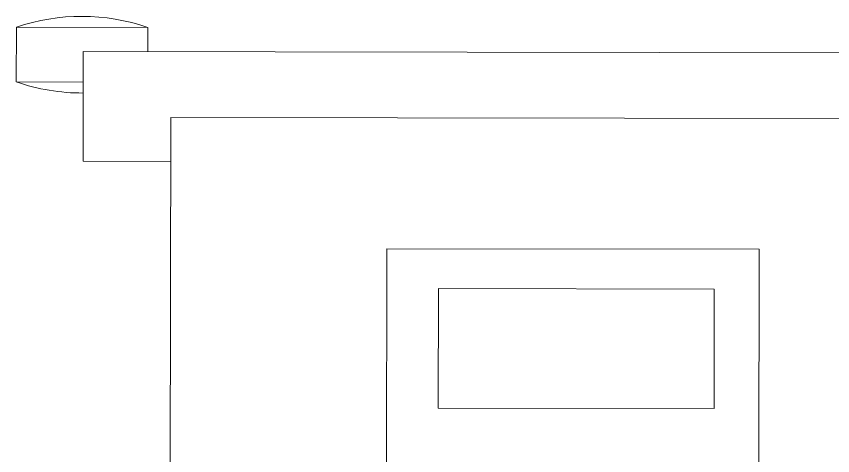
# Model space of a CAD drawing. Header units: millimetres. Extents: x -2143172 to 5255, y -610845 to 279739.
# Drawn here: x -1069649.8 to -1069277, y -593617 to -593416.5 of the extents above; entities that cross this region are included whole.
import ezdxf

# ---------------------------------------------------------------- set-up
doc = ezdxf.new("R2010")
doc.units = ezdxf.units.MM
doc.header["$LTSCALE"] = 30
doc.layers.add('LOADING', color=163, linetype='Continuous', lineweight=5)
doc.layers.add('TME-MEDICAL EQUIPMENT', color=42, linetype='Continuous', lineweight=13)

# ---------------------------------------------------------------- blocks, each defined once
blk = doc.blocks.new('workstation')
at = {"layer": 'LOADING'}
for p, q in [((2854.35, -994.87, 0), (2854.249, -1055.87, 0)), ((2827.457, -1004.855, 0), (2827.383, -1049.855, 0)), ((2844.457, -1004.883, 0), (2844.383, -1049.883, 0)), ((2829.429, -1048.04, 0), (2829.438, -1042.588, 0)), ((2829.438, -1042.588, 0), (2842.037, -1042.609, 0)), ((2842.037, -1042.609, 0), (2842.028, -1048.061, 0)), ((2842.028, -1048.061, 0), (2829.429, -1048.04, 0)), ((2827.383, -1049.855, 0), (2844.383, -1049.883, 0)), ((2858.252, -1053.877, 0), (2854.252, -1053.87, 0)), ((2858.244, -1058.877, 0), (2858.252, -1053.877, 0)), ((2854.249, -1055.87, 0), (2804.249, -1055.787, 0)), ((2858.246, -1057.488, 0), (2861.304, -1057.493, 0)), ((2861.3, -1059.993, 0), (2861.304, -1057.493, 0)), ((2800.244, -1058.781, 0), (2858.244, -1058.877, 0)), ((2855.3, -1059.983, 0), (2855.301, -1058.872, 0)), ((2855.3, -1059.983, 0), (2861.3, -1059.993, 0))]:
    blk.add_line(p, q, dxfattribs=at)
for centre, start, end in [((2858.289, -1066.238, 0), 70.9805, 90.2617), ((2858.314, -1051.238, 0), 250.9805, 288.8298)]:
    blk.add_arc(centre, 9.25, start, end, dxfattribs=at)

msp = doc.modelspace()

# ---------------------------------------------------------------- block references
at = {"layer": 'TME-MEDICAL EQUIPMENT', "xscale": 10, "yscale": 10, "zscale": 10, "rotation": 180}
msp.add_blockref('workstation', (-1041036.79, -604021.35, 0.1), dxfattribs=at)

doc.saveas('drawing.dxf')
